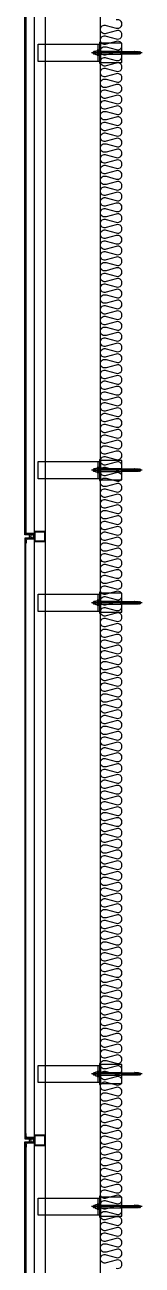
# Model space of a CAD drawing. Header units: millimetres. Extents: x 17311 to 801382, y -242618 to -104888.
# Drawn here: x 284811 to 285355, y -198658 to -192907 of the extents above; entities that cross this region are included whole.
import ezdxf

# ---------------------------------------------------------------- set-up
doc = ezdxf.new("R2010")
doc.units = ezdxf.units.MM
doc.header["$LTSCALE"] = 250
for name, color, linetype in [('A-ETC-8', 8, 'Continuous'), ('A-FIN', 6, 'Continuous'), ('ISL', 251, 'Continuous')]:
    doc.layers.add(name, color=color, linetype=linetype)

# ---------------------------------------------------------------- blocks, each defined once
blk = doc.blocks.new('A$C632c858f')
at = {"layer": 'A-ETC-8'}
blk.add_arc((-2.8, 0), 24, 341.82483, 18.17517, dxfattribs=at)
blk.add_ellipse((34, 0), major_axis=(7.59, 0), ratio=0.987937, dxfattribs=at)
blk = doc.blocks.new('A$Cae507117')
at = {"layer": 'A-ETC-8'}
for points in [[(-50, 0), (-50, -50), (0, -50), (0, 0)], [(-46.8, -3.2), (-46.8, -46.8), (-3.2, -46.8), (-3.2, -3.2)]]:
    blk.add_lwpolyline(points, close=True, dxfattribs=at)
blk = doc.blocks.new('너트 M12')
for p, q in [((-9, 0), (9, 0)), ((-9.5, -9), (-9.5, -0.5)), ((9, -9.5), (-9, -9.5)), ((0, -8.3), (0, -1.2)), ((9.5, -0.5), (9.5, -9))]:
    blk.add_line(p, q)
for centre, start, end in [((-9, -0.5), 90, 180), ((-9, -9), 180, 270), ((9, -0.5), 0, 90), ((9, -9), 270, 0)]:
    blk.add_arc(centre, 0.5, start, end)
at = {"extrusion": (0, 0, -1)}
for centre, major_axis, ratio, start_param, end_param in [((-4.8, -0.9), (-4.75, 0.31), 0.185359, -0.024388, 3.141593), ((4.8, -0.9), (4.75, 0.31), 0.185108, 3.141593, 6.30754), ((-4.8, -8.6), (4.75, 0.31), 0.187111, 0, 3.166211), ((4.8, -8.6), (-4.75, 0.31), 0.185991, 3.117121, 6.283185)]:
    blk.add_ellipse(centre, major_axis=major_axis, ratio=ratio, start_param=start_param, end_param=end_param, dxfattribs=at)
blk = doc.blocks.new('A$C5ebcaad0')
at = {"layer": 'A-ETC-8'}
for p, q in [((-449, -225), (-214, -225)), ((-439, -220.5), (-439, -229.5)), ((-437, -219), (-437.5, -219)), ((-426, -220.5), (-437, -219)), ((-437, -231), (-426, -229.5)), ((-431.6, -219.7), (-431.6, -221.5)), ((-431.6, -228.5), (-431.6, -230.2)), ((-431.1, -222.3), (-429.3, -223.5)), ((-431.1, -227.7), (-429.3, -226.5)), ((-415.6, -218.7), (-430.6, -218.7)), ((-421.1, -224), (-427.7, -224)), ((-421.1, -226), (-427.7, -226)), ((-426, -220.5), (-412, -220.5)), ((-426, -229.5), (-412, -229.5)), ((-420.6, -223.5), (-420.6, -223)), ((-420.6, -227), (-420.6, -226.5)), ((-416.6, -227), (-416.6, -223)), ((-415.6, -218.7), (-412.6, -218.7)), ((-412.6, -218.7), (-412.6, -231.2)), ((-412, -231), (-412, -219)), ((-409, -219), (-412, -219)), ((-409, -231), (-409, -219)), ((-355, -219), (-409, -219)), ((-355, -219), (-245.5, -219)), ((-234.2, -229.5), (-224, -229.5)), ((-234, -219), (-225.5, -219)), ((-234, -220.5), (-224, -220.5)), ((-225.5, -231), (-225.5, -219)), ((-224, -220.5), (-225.5, -219)), ((-224, -229.5), (-225.5, -231)), ((-224, -229.5), (-224, -220.5)), ((-437.5, -231), (-437, -231)), ((-430.6, -231.2), (-415.6, -231.2)), ((-415.6, -231.2), (-412.6, -231.2)), ((-412, -231), (-409, -231)), ((-409, -231), (-355, -231)), ((-245.5, -231), (-355, -231)), ((-234, -231), (-225.5, -231))]:
    blk.add_line(p, q, dxfattribs=at)
for points in [[(-255, -180.5), (-255, -269.5), (-355, -269.5), (-355, -180.5)], [(33.5, -185), (-251.5, -185), (-251.5, -265), (33.5, -265)], [(-251.5, -265), (-245.5, -265), (-245.5, -185), (-251.5, -185)], [(-245.5, -210), (-245.5, -240), (-243.5, -240), (-243.5, -210)]]:
    blk.add_lwpolyline(points, close=True, dxfattribs=at)
blk.add_lwpolyline([(-251.5, -177.5), (-251.5, -272.5, -0.414214), (-252.5, -273.5), (-255, -273.5), (-255, -176.5), (-252.5, -176.5, -0.414214)], format="xyb", close=True, dxfattribs=at)
for centre, radius, start, end in [((-437.5, -220.5), 1.5, 90, 180), ((-437.5, -229.5), 1.5, 180, 270), ((-430.6, -219.7), 1, 90, 180), ((-430.6, -221.5), 1, 180, 236.30993), ((-430.6, -228.5), 1, 123.69007, 180), ((-427.7, -221), 3, 236.30993, 270), ((-427.7, -229), 3, 90, 123.69007), ((-421.1, -223.5), 0.5, 270, 0), ((-421.1, -226.5), 0.5, 0, 90), ((-418.6, -223), 2, 90, 180), ((-418.6, -227), 2, 180, 270), ((-418.6, -223), 2, 0, 90), ((-418.6, -227), 2, 270, 0), ((-430.6, -230.2), 1, 180, 270)]:
    blk.add_arc(centre, radius, start, end, dxfattribs=at)
at = {"layer": 'A-ETC-8', "xscale": -1, "rotation": 90}
blk.add_blockref('너트 M12', (-243.5, -225), dxfattribs=at)

msp = doc.modelspace()

# ---------------------------------------------------------------- linework, layer by layer
at = {"layer": 'A-ETC-8'}
for p, q in [((284855.7, -200799.5), (284855.7, -154461.7)), ((284905.7, -154461.7), (284905.7, -200799.5))]:
    msp.add_line(p, q, dxfattribs=at)
at = {"layer": 'A-ETC-8', "elevation": 0}
for points in [[(284818.7, -195268), (284853.7, -195268), (284853.7, -195279), (284855.7, -195279), (284855.7, -195266), (284820.3, -195266, 0.226541), (284816.7, -195262.3), (284816.7, -195247.6), (284814.7, -195247.6), (284814.7, -195264, -0.414214)], [(284818.7, -195291), (284853.7, -195291), (284853.7, -195280), (284855.7, -195280), (284855.7, -195293), (284820.3, -195293, -0.226541), (284816.7, -195296.6), (284816.7, -195311.3), (284814.7, -195311.3), (284814.7, -195295, 0.414214)]]:
    msp.add_lwpolyline(points, format="xyb", close=True, dxfattribs=at)
at = {"layer": 'A-ETC-8'}
for points in [[(284818.7, -198068), (284853.7, -198068), (284853.7, -198079), (284855.7, -198079), (284855.7, -198066), (284820.3, -198066, 0.226541), (284816.7, -198062.3), (284816.7, -198047.6), (284814.7, -198047.6), (284814.7, -198064, -0.414214)], [(284818.7, -198091), (284853.7, -198091), (284853.7, -198080), (284855.7, -198080), (284855.7, -198093), (284820.3, -198093, -0.226541), (284816.7, -198096.6), (284816.7, -198111.3), (284814.7, -198111.3), (284814.7, -198095, 0.414214)]]:
    msp.add_lwpolyline(points, format="xyb", close=True, dxfattribs=at)
at = {"layer": 'A-FIN'}
for points in [[(284851.7, -195268), (284851.7, -195272), (284810.7, -195272), (284810.7, -192737), (284851.7, -192737), (284851.7, -192741), (284814.7, -192741), (284814.7, -195268), (284851.7, -195268)], [(284851.7, -195291), (284851.7, -195287), (284810.7, -195287), (284810.7, -198072), (284851.7, -198072), (284851.7, -198068), (284814.7, -198068), (284814.7, -195291), (284851.7, -195291)], [(284851.7, -200820.5), (284851.7, -200824.5), (284810.7, -200824.5), (284810.7, -198087), (284851.7, -198087), (284851.7, -198091), (284814.7, -198091), (284814.7, -200820.5), (284851.7, -200820.5)]]:
    msp.add_lwpolyline(points, close=True, dxfattribs=at)
at = {"layer": 'ISL'}
msp.add_line((285160.7, -202529.5), (285160.7, -154479.5), dxfattribs=at)
msp.add_lwpolyline([(285233.6, -198672.4, 1.449198), (285233.6, -198635), (285187.8, -198647.4, -0.524856), (285160.7, -198628.7, -0.524856), (285187.8, -198610), (285233.6, -198622.4, 1.449198), (285233.6, -198585), (285187.8, -198597.4, -0.524856), (285160.7, -198578.7, -0.524856), (285187.8, -198560), (285233.6, -198572.4, 1.449198), (285233.6, -198535), (285187.8, -198547.4, -0.524856), (285160.7, -198528.7, -0.524856), (285187.8, -198510), (285233.6, -198522.4, 1.449198), (285233.6, -198485), (285187.8, -198497.4, -0.524856), (285160.7, -198478.7, -0.524856), (285187.8, -198460), (285233.6, -198472.4, 1.449198), (285233.6, -198435), (285187.8, -198447.4, -0.524856), (285160.7, -198428.7, -0.524856), (285187.8, -198410), (285233.6, -198422.4, 1.449198), (285233.6, -198385), (285187.8, -198397.4, -0.524856), (285160.7, -198378.7, -0.524856), (285187.8, -198360), (285233.6, -198372.4, 1.449198), (285233.6, -198335), (285187.8, -198347.4, -0.524856), (285160.7, -198328.7, -0.524856), (285187.8, -198310), (285233.6, -198322.4, 1.449198), (285233.6, -198285), (285187.8, -198297.4, -0.524856), (285160.7, -198278.7, -0.524856), (285187.8, -198260), (285233.6, -198272.4, 1.449198), (285233.6, -198235), (285187.8, -198247.4, -0.524856), (285160.7, -198228.7, -0.524856), (285187.8, -198210), (285233.6, -198222.4, 1.449198), (285233.6, -198185), (285187.8, -198197.4, -0.524856), (285160.7, -198178.7, -0.524856), (285187.8, -198160), (285233.6, -198172.4, 1.449198), (285233.6, -198135), (285187.8, -198147.4, -0.524856), (285160.7, -198128.7, -0.524856), (285187.8, -198110), (285233.6, -198122.4, 1.449198), (285233.6, -198085), (285187.8, -198097.4, -0.524856), (285160.7, -198078.7, -0.524856), (285187.8, -198060), (285233.6, -198072.4, 1.449198), (285233.6, -198035), (285187.8, -198047.4, -0.524856), (285160.7, -198028.7, -0.524856), (285187.8, -198010), (285233.6, -198022.4, 1.449198), (285233.6, -197985), (285187.8, -197997.4, -0.524856), (285160.7, -197978.7, -0.524856), (285187.8, -197960), (285233.6, -197972.4, 1.449198), (285233.6, -197935), (285187.8, -197947.4, -0.524856), (285160.7, -197928.7, -0.524856), (285187.8, -197910), (285233.6, -197922.4, 1.449198), (285233.6, -197885), (285187.8, -197897.4, -0.524856), (285160.7, -197878.7, -0.524856), (285187.8, -197860), (285233.6, -197872.4, 1.449198), (285233.6, -197835), (285187.8, -197847.4, -0.524856), (285160.7, -197828.7, -0.524856), (285187.8, -197810), (285233.6, -197822.4, 1.449198), (285233.6, -197785), (285187.8, -197797.4, -0.524856), (285160.7, -197778.7, -0.524856), (285187.8, -197760), (285233.6, -197772.4, 1.449198), (285233.6, -197735), (285187.8, -197747.4, -0.524856), (285160.7, -197728.7, -0.524856), (285187.8, -197710), (285233.6, -197722.4, 1.449198), (285233.6, -197685), (285187.8, -197697.4, -0.524856), (285160.7, -197678.7, -0.524856), (285187.8, -197660), (285233.6, -197672.4, 1.449198), (285233.6, -197635), (285187.8, -197647.4, -0.524856), (285160.7, -197628.7, -0.524856), (285187.8, -197610), (285233.6, -197622.4, 1.449198), (285233.6, -197585), (285187.8, -197597.4, -0.524856), (285160.7, -197578.7, -0.524856), (285187.8, -197560), (285233.6, -197572.4, 1.449198), (285233.6, -197535), (285187.8, -197547.4, -0.524856), (285160.7, -197528.7, -0.524856), (285187.8, -197510), (285233.6, -197522.4, 1.449198), (285233.6, -197485), (285187.8, -197497.4, -0.524856), (285160.7, -197478.7, -0.524856), (285187.8, -197460), (285233.6, -197472.4, 1.449198), (285233.6, -197435), (285187.8, -197447.4, -0.524856), (285160.7, -197428.7, -0.524856), (285187.8, -197410), (285233.6, -197422.4, 1.449198), (285233.6, -197385), (285187.8, -197397.4, -0.524856), (285160.7, -197378.7, -0.524856), (285187.8, -197360), (285233.6, -197372.4, 1.449198), (285233.6, -197335), (285187.8, -197347.4, -0.524856), (285160.7, -197328.7, -0.524856), (285187.8, -197310), (285233.6, -197322.4, 1.449198), (285233.6, -197285), (285187.8, -197297.4, -0.524856), (285160.7, -197278.7, -0.524856), (285187.8, -197260), (285233.6, -197272.4, 1.449198), (285233.6, -197235), (285187.8, -197247.4, -0.524856), (285160.7, -197228.7, -0.524856), (285187.8, -197210), (285233.6, -197222.4, 1.449198), (285233.6, -197185), (285187.8, -197197.4, -0.524856), (285160.7, -197178.7, -0.524856), (285187.8, -197160), (285233.6, -197172.4, 1.449198), (285233.6, -197135), (285187.8, -197147.4, -0.524856), (285160.7, -197128.7, -0.524856), (285187.8, -197110), (285233.6, -197122.4, 1.449198), (285233.6, -197085), (285187.8, -197097.4, -0.524856), (285160.7, -197078.7, -0.524856), (285187.8, -197060), (285233.6, -197072.4, 1.449198), (285233.6, -197035), (285187.8, -197047.4, -0.524856), (285160.7, -197028.7, -0.524856), (285187.8, -197010), (285233.6, -197022.4, 1.449198), (285233.6, -196985), (285187.8, -196997.4, -0.524856), (285160.7, -196978.7, -0.524856), (285187.8, -196960), (285233.6, -196972.4, 1.449198), (285233.6, -196935), (285187.8, -196947.4, -0.524856), (285160.7, -196928.7, -0.524856), (285187.8, -196910), (285233.6, -196922.4, 1.449198), (285233.6, -196885), (285187.8, -196897.4, -0.524856), (285160.7, -196878.7, -0.524856), (285187.8, -196860), (285233.6, -196872.4, 1.449198), (285233.6, -196835), (285187.8, -196847.4, -0.524856), (285160.7, -196828.7, -0.524856), (285187.8, -196810), (285233.6, -196822.4, 1.449198), (285233.6, -196785), (285187.8, -196797.4, -0.524856), (285160.7, -196778.7, -0.524856), (285187.8, -196760), (285233.6, -196772.4, 1.449198), (285233.6, -196735), (285187.8, -196747.4, -0.524856), (285160.7, -196728.7, -0.524856), (285187.8, -196710), (285233.6, -196722.4, 1.449198), (285233.6, -196685), (285187.8, -196697.4, -0.524856), (285160.7, -196678.7, -0.524856), (285187.8, -196660), (285233.6, -196672.4, 1.449198), (285233.6, -196635), (285187.8, -196647.4, -0.524856), (285160.7, -196628.7, -0.524856), (285187.8, -196610), (285233.6, -196622.4, 1.449198), (285233.6, -196585), (285187.8, -196597.4, -0.524856), (285160.7, -196578.7, -0.524856), (285187.8, -196560), (285233.6, -196572.4, 1.449198), (285233.6, -196535), (285187.8, -196547.4, -0.524856), (285160.7, -196528.7, -0.524856), (285187.8, -196510), (285233.6, -196522.4, 1.449198), (285233.6, -196485), (285187.8, -196497.4, -0.524856), (285160.7, -196478.7, -0.524856), (285187.8, -196460), (285233.6, -196472.4, 1.449198), (285233.6, -196435), (285187.8, -196447.4, -0.524856), (285160.7, -196428.7, -0.524856), (285187.8, -196410), (285233.6, -196422.4, 1.449198), (285233.6, -196385), (285187.8, -196397.4, -0.524856), (285160.7, -196378.7, -0.524856), (285187.8, -196360), (285233.6, -196372.4, 1.449198), (285233.6, -196335), (285187.8, -196347.4, -0.524856), (285160.7, -196328.7, -0.524856), (285187.8, -196310), (285233.6, -196322.4, 1.449198), (285233.6, -196285), (285187.8, -196297.4, -0.524856), (285160.7, -196278.7, -0.524856), (285187.8, -196260), (285233.6, -196272.4, 1.449198), (285233.6, -196235), (285187.8, -196247.4, -0.524856), (285160.7, -196228.7, -0.524856), (285187.8, -196210), (285233.6, -196222.4, 1.449198), (285233.6, -196185), (285187.8, -196197.4, -0.524856), (285160.7, -196178.7, -0.524856), (285187.8, -196160), (285233.6, -196172.4, 1.449198), (285233.6, -196135), (285187.8, -196147.4, -0.524856), (285160.7, -196128.7, -0.524856), (285187.8, -196110), (285233.6, -196122.4, 1.449198), (285233.6, -196085), (285187.8, -196097.4, -0.524856), (285160.7, -196078.7, -0.524856), (285187.8, -196060), (285233.6, -196072.4, 1.449198), (285233.6, -196035), (285187.8, -196047.4, -0.524856), (285160.7, -196028.7, -0.524856), (285187.8, -196010), (285233.6, -196022.4, 1.449198), (285233.6, -195985), (285187.8, -195997.4, -0.524856), (285160.7, -195978.7, -0.524856), (285187.8, -195960), (285233.6, -195972.4, 1.449198), (285233.6, -195935), (285187.8, -195947.4, -0.524856), (285160.7, -195928.7, -0.524856), (285187.8, -195910), (285233.6, -195922.4, 1.449198), (285233.6, -195885), (285187.8, -195897.4, -0.524856), (285160.7, -195878.7, -0.524856), (285187.8, -195860), (285233.6, -195872.4, 1.449198), (285233.6, -195835), (285187.8, -195847.4, -0.524856), (285160.7, -195828.7, -0.524856), (285187.8, -195810), (285233.6, -195822.4, 1.449198), (285233.6, -195785), (285187.8, -195797.4, -0.524856), (285160.7, -195778.7, -0.524856), (285187.8, -195760), (285233.6, -195772.4, 1.449198), (285233.6, -195735), (285187.8, -195747.4, -0.524856), (285160.7, -195728.7, -0.524856), (285187.8, -195710), (285233.6, -195722.4, 1.449198), (285233.6, -195685), (285187.8, -195697.4, -0.524856), (285160.7, -195678.7, -0.524856), (285187.8, -195660), (285233.6, -195672.4, 1.449198), (285233.6, -195635), (285187.8, -195647.4, -0.524856), (285160.7, -195628.7, -0.524856), (285187.8, -195610), (285233.6, -195622.4, 1.449198), (285233.6, -195585), (285187.8, -195597.4, -0.524856), (285160.7, -195578.7, -0.524856), (285187.8, -195560), (285233.6, -195572.4, 1.449198), (285233.6, -195535), (285187.8, -195547.4, -0.524856), (285160.7, -195528.7, -0.524856), (285187.8, -195510), (285233.6, -195522.4, 1.449198), (285233.6, -195485), (285187.8, -195497.4, -0.524856), (285160.7, -195478.7, -0.524856), (285187.8, -195460), (285233.6, -195472.4, 1.449198), (285233.6, -195435), (285187.8, -195447.4, -0.524856), (285160.7, -195428.7, -0.524856), (285187.8, -195410), (285233.6, -195422.4, 1.449198), (285233.6, -195385), (285187.8, -195397.4, -0.524856), (285160.7, -195378.7, -0.524856), (285187.8, -195360), (285233.6, -195372.4, 1.449198), (285233.6, -195335), (285187.8, -195347.4, -0.524856), (285160.7, -195328.7, -0.524856), (285187.8, -195310), (285233.6, -195322.4, 1.449198), (285233.6, -195285), (285187.8, -195297.4, -0.524856), (285160.7, -195278.7, -0.524856), (285187.8, -195260), (285233.6, -195272.4, 1.449198), (285233.6, -195235), (285187.8, -195247.4, -0.524856), (285160.7, -195228.7, -0.524856), (285187.8, -195210), (285233.6, -195222.4, 1.449198), (285233.6, -195185), (285187.8, -195197.4, -0.524856), (285160.7, -195178.7, -0.524856), (285187.8, -195160), (285233.6, -195172.4, 1.449198), (285233.6, -195135), (285187.8, -195147.4, -0.524856), (285160.7, -195128.7, -0.524856), (285187.8, -195110), (285233.6, -195122.4, 1.449198), (285233.6, -195085), (285187.8, -195097.4, -0.524856), (285160.7, -195078.7, -0.524856), (285187.8, -195060), (285233.6, -195072.4, 1.449198), (285233.6, -195035), (285187.8, -195047.4, -0.524856), (285160.7, -195028.7, -0.524856), (285187.8, -195010), (285233.6, -195022.4, 1.449198), (285233.6, -194985), (285187.8, -194997.4, -0.524856), (285160.7, -194978.7, -0.524856), (285187.8, -194960), (285233.6, -194972.4, 1.449198), (285233.6, -194935), (285187.8, -194947.4, -0.524856), (285160.7, -194928.7, -0.524856), (285187.8, -194910), (285233.6, -194922.4, 1.449198), (285233.6, -194885), (285187.8, -194897.4, -0.524856), (285160.7, -194878.7, -0.524856), (285187.8, -194860), (285233.6, -194872.4, 1.449198), (285233.6, -194835), (285187.8, -194847.4, -0.524856), (285160.7, -194828.7, -0.524856), (285187.8, -194810), (285233.6, -194822.4, 1.449198), (285233.6, -194785), (285187.8, -194797.4, -0.524856), (285160.7, -194778.7, -0.524856), (285187.8, -194760), (285233.6, -194772.4, 1.449198), (285233.6, -194735), (285187.8, -194747.4, -0.524856), (285160.7, -194728.7, -0.524856), (285187.8, -194710), (285233.6, -194722.4, 1.449198), (285233.6, -194685), (285187.8, -194697.4, -0.524856), (285160.7, -194678.7, -0.524856), (285187.8, -194660), (285233.6, -194672.4, 1.449198), (285233.6, -194635), (285187.8, -194647.4, -0.524856), (285160.7, -194628.7, -0.524856), (285187.8, -194610), (285233.6, -194622.4, 1.449198), (285233.6, -194585), (285187.8, -194597.4, -0.524856), (285160.7, -194578.7, -0.524856), (285187.8, -194560), (285233.6, -194572.4, 1.449198), (285233.6, -194535), (285187.8, -194547.4, -0.524856), (285160.7, -194528.7, -0.524856), (285187.8, -194510), (285233.6, -194522.4, 1.449198), (285233.6, -194485), (285187.8, -194497.4, -0.524856), (285160.7, -194478.7, -0.524856), (285187.8, -194460), (285233.6, -194472.4, 1.449198), (285233.6, -194435), (285187.8, -194447.4, -0.524856), (285160.7, -194428.7, -0.524856), (285187.8, -194410), (285233.6, -194422.4, 1.449198), (285233.6, -194385), (285187.8, -194397.4, -0.524856), (285160.7, -194378.7, -0.524856), (285187.8, -194360), (285233.6, -194372.4, 1.449198), (285233.6, -194335), (285187.8, -194347.4, -0.524856), (285160.7, -194328.7, -0.524856), (285187.8, -194310), (285233.6, -194322.4, 1.449198), (285233.6, -194285), (285187.8, -194297.4, -0.524856), (285160.7, -194278.7, -0.524856), (285187.8, -194260), (285233.6, -194272.4, 1.449198), (285233.6, -194235), (285187.8, -194247.4, -0.524856), (285160.7, -194228.7, -0.524856), (285187.8, -194210), (285233.6, -194222.4, 1.449198), (285233.6, -194185), (285187.8, -194197.4, -0.524856), (285160.7, -194178.7, -0.524856), (285187.8, -194160), (285233.6, -194172.4, 1.449198), (285233.6, -194135), (285187.8, -194147.4, -0.524856), (285160.7, -194128.7, -0.524856), (285187.8, -194110), (285233.6, -194122.4, 1.449198), (285233.6, -194085), (285187.8, -194097.4, -0.524856), (285160.7, -194078.7, -0.524856), (285187.8, -194060), (285233.6, -194072.4, 1.449198), (285233.6, -194035), (285187.8, -194047.4, -0.524856), (285160.7, -194028.7, -0.524856), (285187.8, -194010), (285233.6, -194022.4, 1.449198), (285233.6, -193985), (285187.8, -193997.4, -0.524856), (285160.7, -193978.7, -0.524856), (285187.8, -193960), (285233.6, -193972.4, 1.449198), (285233.6, -193935), (285187.8, -193947.4, -0.524856), (285160.7, -193928.7, -0.524856), (285187.8, -193910), (285233.6, -193922.4, 1.449198), (285233.6, -193885), (285187.8, -193897.4, -0.524856), (285160.7, -193878.7, -0.524856), (285187.8, -193860), (285233.6, -193872.4, 1.449198), (285233.6, -193835), (285187.8, -193847.4, -0.524856), (285160.7, -193828.7, -0.524856), (285187.8, -193810), (285233.6, -193822.4, 1.449198), (285233.6, -193785), (285187.8, -193797.4, -0.524856), (285160.7, -193778.7, -0.524856), (285187.8, -193760), (285233.6, -193772.4, 1.449198), (285233.6, -193735), (285187.8, -193747.4, -0.524856), (285160.7, -193728.7, -0.524856), (285187.8, -193710), (285233.6, -193722.4, 1.449198), (285233.6, -193685), (285187.8, -193697.4, -0.524856), (285160.7, -193678.7, -0.524856), (285187.8, -193660), (285233.6, -193672.4, 1.449198), (285233.6, -193635), (285187.8, -193647.4, -0.524856), (285160.7, -193628.7, -0.524856), (285187.8, -193610), (285233.6, -193622.4, 1.449198), (285233.6, -193585), (285187.8, -193597.4, -0.524856), (285160.7, -193578.7, -0.524856), (285187.8, -193560), (285233.6, -193572.4, 1.449198), (285233.6, -193535), (285187.8, -193547.4, -0.524856), (285160.7, -193528.7, -0.524856), (285187.8, -193510), (285233.6, -193522.4, 1.449198), (285233.6, -193485), (285187.8, -193497.4, -0.524856), (285160.7, -193478.7, -0.524856), (285187.8, -193460), (285233.6, -193472.4, 1.449198), (285233.6, -193435), (285187.8, -193447.4, -0.524856), (285160.7, -193428.7, -0.524856), (285187.8, -193410), (285233.6, -193422.4, 1.449198), (285233.6, -193385), (285187.8, -193397.4, -0.524856), (285160.7, -193378.7, -0.524856), (285187.8, -193360), (285233.6, -193372.4, 1.449198), (285233.6, -193335), (285187.8, -193347.4, -0.524856), (285160.7, -193328.7, -0.524856), (285187.8, -193310), (285233.6, -193322.4, 1.449198), (285233.6, -193285), (285187.8, -193297.4, -0.524856), (285160.7, -193278.7, -0.524856), (285187.8, -193260), (285233.6, -193272.4, 1.449198), (285233.6, -193235), (285187.8, -193247.4, -0.524856), (285160.7, -193228.7, -0.524856), (285187.8, -193210), (285233.6, -193222.4, 1.449198), (285233.6, -193185), (285187.8, -193197.4, -0.524856), (285160.7, -193178.7, -0.524856), (285187.8, -193160), (285233.6, -193172.4, 1.449198), (285233.6, -193135), (285187.8, -193147.4, -0.524856), (285160.7, -193128.7, -0.524856), (285187.8, -193110), (285233.6, -193122.4, 1.449198), (285233.6, -193085), (285187.8, -193097.4, -0.524856), (285160.7, -193078.7, -0.524856), (285187.8, -193060), (285233.6, -193072.4, 1.449198), (285233.6, -193035), (285187.8, -193047.4, -0.524856), (285160.7, -193028.7, -0.524856), (285187.8, -193010), (285233.6, -193022.4, 1.449198), (285233.6, -192985), (285187.8, -192997.4, -0.524856), (285160.7, -192978.7, -0.524856), (285187.8, -192960), (285233.6, -192972.4, 1.449198), (285233.6, -192935), (285187.8, -192947.4, -0.524856), (285160.7, -192928.7, -0.524856), (285187.8, -192910), (285233.6, -192922.4, 1.449198), (285233.6, -192885)], format="xyb", dxfattribs=at)

# ---------------------------------------------------------------- block references
at = {"layer": 'A-ETC-8', "xscale": -1}
for p in [(284905.7, -192812), (284905.7, -194747), (284905.7, -195362), (284905.7, -197547), (284905.7, -198162)]:
    msp.add_blockref('A$C5ebcaad0', p, dxfattribs=at)
at = {"layer": 'A-ETC-8', "xscale": -1, "rotation": 180}
for name, p in [('A$C632c858f', (284810.7, -195279.5)), ('A$Cae507117', (284905.7, -195304.5)), ('A$Cae507117', (284905.7, -198104.5)), ('A$C632c858f', (284810.7, -198079.5))]:
    msp.add_blockref(name, p, dxfattribs=at)

doc.saveas('drawing.dxf')
